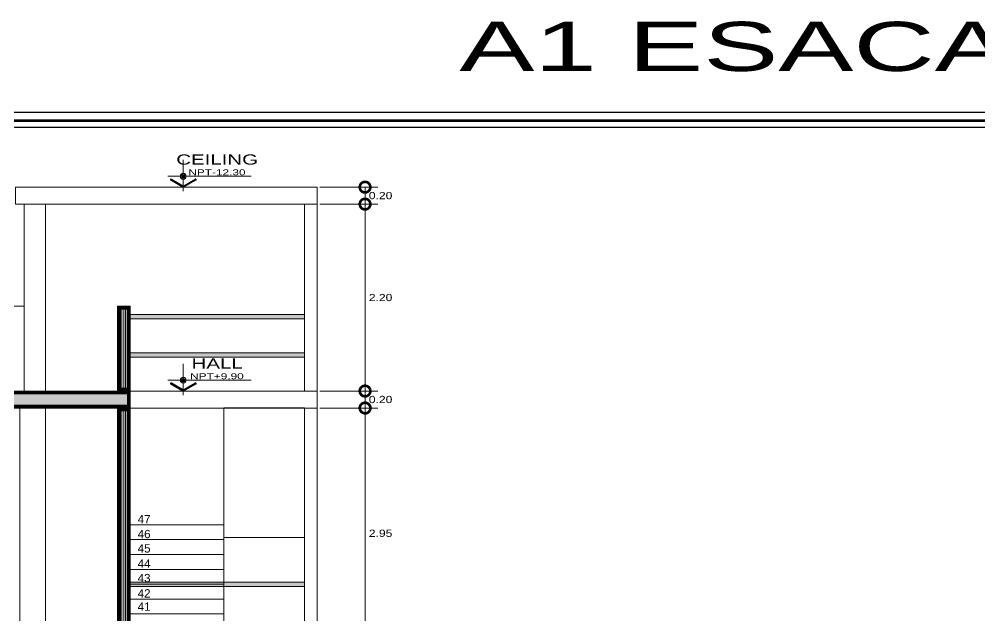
# Model space of a CAD drawing. Header units: millimetres. Extents: x 1555 to 3397, y 790 to 1592.
# Drawn here: x 1698.92 to 1710.23, y 812.74 to 819.76 of the extents above; entities that cross this region are included whole.
import ezdxf
from ezdxf.enums import TextEntityAlignment as Align

# ---------------------------------------------------------------- set-up
doc = ezdxf.new("R2010")
doc.units = ezdxf.units.MM
doc.layers.get('0').update_dxf_attribs({"lineweight": 5})
doc.layers.get('Defpoints').update_dxf_attribs({"lineweight": 5})
for name, color, linetype, lineweight in [('0-Hach de Muro Alto', 145, 'Continuous', 5), ('0-Muro Alto', 145, 'Continuous', 5), ('BARANDAS', 129, 'Continuous', 9), ('CONCRETO DE LOSA ALIGERADO', 251, 'Continuous', 5), ('COTAS', 7, 'Continuous', 9), ('LOSA STDIO ARQ', 7, 'Continuous', 13), ('MARCO DE MENBRETE', 252, 'Continuous', 25), ('MURO ELEV', 7, 'Continuous', 20), ('SOMBRA01', 250, 'Continuous', 20), ('Tex', 251, 'Continuous', 9), ('TEXT2', 7, 'Continuous', 9), ('TEXTURA VARIOS', 251, 'Continuous', 9)]:
    doc.layers.add(name, color=color, linetype=linetype, lineweight=lineweight)
for name, color, linetype, lineweight, true_color in [('BARANDA DETALLES', 7, 'Continuous', 13, 0x818979), ('COLUMNA ELEVACION', 7, 'Continuous', 9, 0x44484a), ('ESCALERA', 7, 'Continuous', 9, 0xb55e94), ('FLECHAS NPT', 7, 'Continuous', 13, 0x51594d), ('MARCO  LOGITO LM', 7, 'Continuous', 25, 0x5b584a), ('RELLENO DE MURO CORTE', 7, 'Continuous', 5, 0x5b605f), ('TEXTO-PASOS', 7, 'Continuous', 25, 0xb15430), ('TEXTOS NPT', 7, 'Continuous', 5, 0x54254a)]:
    doc.layers.add(name, color=color, linetype=linetype, lineweight=lineweight, true_color=true_color)
doc.layers.add('LOGO', color=7, linetype='Continuous')
doc.styles.add('A-1', font='swissel.ttf', dxfattribs={"height": 0.075})
doc.styles.add('STYLE1-50EJES', font='swissel.ttf', dxfattribs={"width": 1.2, "height": 0.085})
doc.styles.add('TEXTO AMBIENTES', font='', dxfattribs={"width": 1.75, "height": 0.2})
doc.styles.add('TEXTO-AMBIENTES', font='GOTHIC.TTF', dxfattribs={"width": 1.5, "height": 0.125})
doc.styles.get('TEXTO AMBIENTES').set_extended_font_data('Gulim')
doc.dimstyles.new('DIM-1-50ejes', dxfattribs={"dimtxt": 0.085, "dimasz": 0.25, "dimexe": 0.15, "dimexo": 0.18, "dimgap": 0.03, "dimtad": 2, "dimtih": 1, "dimtoh": 1, "dimzin": 0, "dimdsep": 46, "dimtxsty": 'STYLE1-50EJES', "dimblk1": 'DOTSMALL', "dimblk2": 'DOTSMALL', "dimsah": 1, "dimcen": 2.75, "dimclrd": 256, "dimclre": 256, "dimclrt": 256, "dimazin": 0, "dimtfac": 1, "dimtix": 1, "dimtmove": 0, "dimatfit": 3, "dimldrblk": 'DOTSMALL', "dimfxl": 1, "dimfxlon": 1, "dimtolj": 1, "dimtzin": 0, "dimlwd": -1, "dimlwe": -1, "dimarcsym": 0})
pattern_1 = [(90, (-65.009883, 24.85458), (-0.02, 1e-18), [])]

# ---------------------------------------------------------------- blocks, each defined once
blk = doc.blocks.new('_DOTSMALL')
at = {"color": 0, "linetype": 'ByBlock', "const_width": 0.5}
blk.add_lwpolyline([(-0.0625, 0, 1), (0.0625, 0, 1)], format="xyb", close=True, dxfattribs=at)
blk = doc.blocks.new('*D493')
at = {"layer": 'COTAS', "transparency": 16777216}
for p, q in [((1702.458, 815.181), (1703.142, 815.181)), ((1702.992, 812.231), (1702.992, 815.181)), ((1702.458, 812.231), (1703.142, 812.231))]:
    blk.add_line(p, q, dxfattribs=at)
at = {"layer": 'Defpoints', "color": 0, "transparency": 16777216}
for p in [(1702.278, 815.181), (1702.992, 815.181), (1702.278, 812.231)]:
    blk.add_point(p, dxfattribs=at)
at = {"layer": 'COTAS', "transparency": 16777216, "xscale": 0.25, "yscale": 0.25, "zscale": 0.25}
for p, rotation in [((1702.992, 815.181), 90), ((1702.992, 812.231), 270)]:
    blk.add_blockref('_DOTSMALL', p, dxfattribs=dict(at, rotation=rotation))
at = {"layer": 'COTAS', "transparency": 16777216, "insert": (1703.175, 813.706), "char_height": 0.085, "attachment_point": 5, "style": 'STYLE1-50EJES'}
blk.add_mtext('\\A1;2.95', dxfattribs=at)
blk = doc.blocks.new('*D494')
at = {"layer": 'COTAS', "transparency": 16777216}
for p, q in [((1702.458, 815.381), (1703.142, 815.381)), ((1702.992, 815.181), (1702.992, 815.381)), ((1702.458, 815.181), (1703.142, 815.181))]:
    blk.add_line(p, q, dxfattribs=at)
at = {"layer": 'Defpoints', "color": 0, "transparency": 16777216}
for p in [(1702.278, 815.381), (1702.992, 815.381), (1702.278, 815.181)]:
    blk.add_point(p, dxfattribs=at)
at = {"layer": 'COTAS', "transparency": 16777216, "xscale": 0.25, "yscale": 0.25, "zscale": 0.25}
for p, rotation in [((1702.992, 815.381), 90), ((1702.992, 815.181), 270)]:
    blk.add_blockref('_DOTSMALL', p, dxfattribs=dict(at, rotation=rotation))
at = {"layer": 'COTAS', "transparency": 16777216, "insert": (1703.175, 815.281), "char_height": 0.085, "attachment_point": 5, "style": 'STYLE1-50EJES'}
blk.add_mtext('\\A1;0.20', dxfattribs=at)
blk = doc.blocks.new('*D495')
at = {"layer": 'COTAS', "transparency": 16777216}
for p, q in [((1702.458, 817.581), (1703.142, 817.581)), ((1702.992, 815.381), (1702.992, 817.581)), ((1702.458, 815.381), (1703.142, 815.381))]:
    blk.add_line(p, q, dxfattribs=at)
at = {"layer": 'Defpoints', "color": 0, "transparency": 16777216}
for p in [(1702.278, 817.581), (1702.992, 817.581), (1702.278, 815.381)]:
    blk.add_point(p, dxfattribs=at)
at = {"layer": 'COTAS', "transparency": 16777216, "xscale": 0.25, "yscale": 0.25, "zscale": 0.25}
for p, rotation in [((1702.992, 817.581), 90), ((1702.992, 815.381), 270)]:
    blk.add_blockref('_DOTSMALL', p, dxfattribs=dict(at, rotation=rotation))
at = {"layer": 'COTAS', "transparency": 16777216, "insert": (1703.175, 816.481), "char_height": 0.085, "attachment_point": 5, "style": 'STYLE1-50EJES'}
blk.add_mtext('\\A1;2.20', dxfattribs=at)
blk = doc.blocks.new('*D496')
at = {"layer": 'COTAS', "transparency": 16777216}
for p, q in [((1702.458, 817.781), (1703.142, 817.781)), ((1702.992, 817.581), (1702.992, 817.781)), ((1702.458, 817.581), (1703.142, 817.581))]:
    blk.add_line(p, q, dxfattribs=at)
at = {"layer": 'Defpoints', "color": 0, "transparency": 16777216}
for p in [(1702.278, 817.781), (1702.992, 817.781), (1702.278, 817.581)]:
    blk.add_point(p, dxfattribs=at)
at = {"layer": 'COTAS', "transparency": 16777216, "xscale": 0.25, "yscale": 0.25, "zscale": 0.25}
for p, rotation in [((1702.992, 817.781), 90), ((1702.992, 817.581), 270)]:
    blk.add_blockref('_DOTSMALL', p, dxfattribs=dict(at, rotation=rotation))
at = {"layer": 'COTAS', "transparency": 16777216, "insert": (1703.175, 817.681), "char_height": 0.085, "attachment_point": 5, "style": 'STYLE1-50EJES'}
blk.add_mtext('\\A1;0.20', dxfattribs=at)

msp = doc.modelspace()

# ---------------------------------------------------------------- hatches: boundary and pattern name
at = {"layer": 'BARANDA DETALLES'}
h = msp.add_hatch(color=256, dxfattribs=at)
h.set_gradient(color1=(129, 137, 121), rotation=90, one_color=1, tint=1, name='CYLINDER')
h.paths.add_polyline_path([(1700.22814, 816.28055), (1702.27814, 816.28055), (1702.27814, 816.23055), (1700.22814, 816.23055)])
h = msp.add_hatch(color=256, dxfattribs=at)
h.set_gradient(color1=(129, 137, 121), rotation=90, one_color=1, tint=1, name='CYLINDER')
h.paths.add_polyline_path([(1700.22814, 815.83055), (1702.27814, 815.83055), (1702.27814, 815.78055), (1700.22814, 815.78055)])
h = msp.add_hatch(color=256, dxfattribs=at)
h.set_gradient(color1=(129, 137, 121), rotation=90, one_color=1, tint=1, name='CYLINDER')
h.paths.add_polyline_path([(1700.22814, 813.13055), (1702.27814, 813.13055), (1702.27814, 813.08055), (1700.22814, 813.08055)])
at = {"layer": 'CONCRETO DE LOSA ALIGERADO'}
h = msp.add_hatch(dxfattribs=at)
h.set_pattern_fill('CONCRETE', color=256, scale=0.18, style=0, pattern_type=2)
h.set_pattern_definition([(45, (270.22152, -145.44007), (0, 0.180000819), [0.0254556, -0.050913, 0.0127278, -0.0763668, 0.0254556, -0.063639641]), (135, (270.33852, -145.43107), (-0.180000819, 0), [0.02545578, -0.0381834, 0.0127278, -0.063639, 0.02545578, -0.089096681]), (63.434949, (270.19452, -145.46707), (9e-12, 0.18), [0.020124, -0.080496, 0.020124, -0.080502118]), (116.565051, (270.19452, -145.46707), (-7e-11, 0.18), [0.020124, -0.080496, 0.020124, -0.080502118]), (0, (270.19452, -145.44907), (0, 0.18), [0.009, -0.072, 0.018, -0.072, 0.009]), (0, (270.19452, -145.42207), (0, 0.18), [-0.027, 0.018, -0.072, 0, -0.063, 0]), (0, (270.19452, -145.41307), (0, 0.18), [-0.072, 0, -0.054, 0.018, -0.036, 0]), (0, (270.19452, -145.38607), (0, 0.18), [-0.036, 0, -0.045, 0.018, -0.081, 0]), (0, (270.19452, -145.35907), (0, 0.18), [-0.036, 0.018, -0.072, 0.018, -0.036, 0]), (0, (270.19452, -145.31407), (0, 0.18), [-0.027, 0.018, -0.036, 0, -0.099, 0]), (0, (270.19452, -145.30507), (0, 0.18), [-0.036, 0, -0.108, 0.018, -0.018, 0]), (90, (270.20352, -145.43107), (-0.18, 0), [-0.054, 0, -0.054, 0, -0.072, 0]), (90, (270.22152, -145.46707), (-0.18, 0), [-0.027, 0.018, -0.072, 0, -0.063, 0]), (90, (270.23952, -145.46707), (-0.18, 0), [-0.072, 0, -0.063, 0.018, -0.027, 0]), (90, (270.33852, -145.46707), (-0.18, 0), [-0.036, 0.018, -0.09, 0.018, -0.018, 0]), (90, (270.21252, -145.44907), (-0.18, 0), [-0.054, 0, -0.063, 0, -0.063, 0]), (90, (270.23052, -145.44907), (-0.18, 0), [-0.045, 0, -0.099, 0, -0.036, 0]), (90, (270.24852, -145.44007), (-0.18, 0), [-0.09, 0, -0.027, 0, -0.063, 0]), (90, (270.25752, -145.45807), (-0.18, 0), [-0.081, 0, -0.036, 0, -0.045, 0]), (90, (270.27552, -145.43107), (-0.18, 0), [-0.072, 0, -0.027, 0, -0.072, 0]), (90, (270.28452, -145.42207), (-0.18, 0), [-0.081, 0, -0.036, 0, -0.063, 0]), (90, (270.29352, -145.46707), (-0.18, 0), [-0.108, 0, -0.045, 0, -0.027, 0]), (90, (270.30252, -145.44007), (-0.18, 0), [-0.036, 0, -0.072, 0, -0.072, 0]), (90, (270.31152, -145.44907), (-0.18, 0), [-0.081, 0, -0.045, 0, -0.054, 0]), (90, (270.32052, -145.45807), (-0.18, 0), [-0.072, 0, -0.054, 0, -0.054, 0]), (90, (270.33852, -145.44907), (-0.18, 0), [-0.054, 0, -0.054, 0, -0.072, 0]), (90, (270.35652, -145.44007), (-0.18, 0), [-0.072, 0, -0.036, 0, -0.072, 0]), (90, (270.36552, -145.43107), (-0.18, 0), [-0.027, 0, -0.108, 0, -0.045, 0])])
h.paths.add_polyline_path([(1700.22814, 815.18055), (1700.22814, 815.38055), (1690.72814, 815.38055), (1690.72814, 815.18055)])
at = {"layer": 'FLECHAS NPT'}
h = msp.add_hatch(dxfattribs=at)
h.set_pattern_fill('ANSI31', color=256, scale=0.040926, angle=45, style=0)
h.set_pattern_definition([(90, (1664.1488704, 824.1088117), (0.0051157655, 0), [])])
h.paths.add_polyline_path([(1700.71191, 817.8767, 0.41421356), (1700.70353, 817.87445), (1700.70199, 817.8718, 0.41421356), (1700.70424, 817.86341), (1700.84856, 817.78009, 0.1316525), (1700.8524, 817.77906), (1700.8524, 817.79678, -0.1316525), (1700.84856, 817.79781)])
h.paths.add_polyline_path([(1700.85623, 817.79781, -0.1316525), (1700.8524, 817.79678), (1700.8524, 817.77906, 0.1316525), (1700.85623, 817.78009), (1701.00055, 817.86341, 0.41421356), (1701.0028, 817.8718), (1701.00126, 817.87445, 0.41421356), (1700.99288, 817.8767)])
h = msp.add_hatch(color=256, dxfattribs=at)
h.paths.add_polyline_path([(1700.8524, 817.89287), (1700.8524, 817.90822), (1700.83705, 817.90822, 0.41421356)])
h.paths.add_polyline_path([(1700.86774, 817.90822), (1700.8524, 817.90822), (1700.8524, 817.89287, 0.41421356)])
h.paths.add_polyline_path([(1700.86774, 817.90822, 0.41421356), (1700.8524, 817.92356), (1700.8524, 817.90822)])
h.paths.add_polyline_path([(1700.8524, 817.90822), (1700.8524, 817.92356, 0.41421356), (1700.83705, 817.90822)])
h = msp.add_hatch(color=256, dxfattribs=at)
h.paths.add_polyline_path([(1700.8524, 815.49287), (1700.8524, 815.50822), (1700.83705, 815.50822, 0.41421356)])
h.paths.add_polyline_path([(1700.86774, 815.50822), (1700.8524, 815.50822), (1700.8524, 815.49287, 0.41421356)])
h.paths.add_polyline_path([(1700.86774, 815.50822, 0.41421356), (1700.8524, 815.52356), (1700.8524, 815.50822)])
h.paths.add_polyline_path([(1700.8524, 815.50822), (1700.8524, 815.52356, 0.41421356), (1700.83705, 815.50822)])
h = msp.add_hatch(dxfattribs=at)
h.set_pattern_fill('ANSI31', color=256, scale=0.040926, angle=45, style=0)
h.set_pattern_definition([(90, (1664.1488704, 821.7088117), (0.0051157655, 0), [])])
h.paths.add_polyline_path([(1700.71191, 815.4767, 0.41421356), (1700.70353, 815.47445), (1700.70199, 815.4718, 0.41421356), (1700.70424, 815.46341), (1700.84856, 815.38009, 0.1316525), (1700.8524, 815.37906), (1700.8524, 815.39678, -0.1316525), (1700.84856, 815.39781)])
h.paths.add_polyline_path([(1700.85623, 815.39781, -0.1316525), (1700.8524, 815.39678), (1700.8524, 815.37906, 0.1316525), (1700.85623, 815.38009), (1701.00055, 815.46341, 0.41421356), (1701.0028, 815.4718), (1701.00126, 815.47445, 0.41421356), (1700.99288, 815.4767)])
at = {"layer": 'RELLENO DE MURO CORTE'}
h = msp.add_hatch(dxfattribs=at)
h.set_pattern_fill('_USER', color=256, scale=0.02, angle=90, style=0, pattern_type=0)
h.set_pattern_definition(pattern_1)
h.paths.add_polyline_path([(1700.20814, 816.36055), (1700.09814, 816.36055), (1700.09814, 815.40055), (1700.20814, 815.40055)])
h = msp.add_hatch(dxfattribs=at)
h.set_pattern_fill('_USER', color=256, scale=0.02, angle=90, style=0, pattern_type=0)
h.set_pattern_definition(pattern_1)
h.paths.add_polyline_path([(1700.20814, 815.16055), (1700.09814, 815.16055), (1700.09814, 812.25055), (1700.20814, 812.25055)])
at = {"layer": 'TEXTURA VARIOS'}
h = msp.add_hatch(color=256, dxfattribs=at)
h.paths.add_polyline_path([(1700.8524, 817.94243), (1700.8524, 817.93993, -0.41421356), (1700.88411, 817.90822), (1700.88661, 817.90822, 0.41421356)])
h.paths.add_polyline_path([(1700.82068, 817.90822), (1700.81818, 817.90822, 0.41421356), (1700.8524, 817.874), (1700.8524, 817.8765, -0.41421356)])
h = msp.add_hatch(color=256, dxfattribs=at)
h.paths.add_polyline_path([(1700.8524, 817.92243), (1700.8524, 817.92743, 0.41421356), (1700.83318, 817.90822), (1700.83818, 817.90822, -0.41421356)])
h.paths.add_polyline_path([(1700.87161, 817.90822), (1700.86661, 817.90822, -0.41421356), (1700.8524, 817.894), (1700.8524, 817.889, 0.41421356)])
h = msp.add_hatch(color=256, dxfattribs=at)
h.paths.add_polyline_path([(1700.8524, 817.89611), (1700.8524, 817.90822), (1700.84029, 817.90822, 0.41421356)])
h.paths.add_polyline_path([(1700.8645, 817.90822), (1700.8524, 817.90822), (1700.8524, 817.89611, 0.41421356)])
h.paths.add_polyline_path([(1700.8645, 817.90822, 0.41421356), (1700.8524, 817.92032), (1700.8524, 817.90822)])
h.paths.add_polyline_path([(1700.8524, 817.90822), (1700.8524, 817.92032, 0.41421356), (1700.84029, 817.90822)])
h = msp.add_hatch(color=256, dxfattribs=at)
h.paths.add_polyline_path([(1700.8524, 815.54243), (1700.8524, 815.53993, -0.41421356), (1700.88411, 815.50822), (1700.88661, 815.50822, 0.41421356)])
h.paths.add_polyline_path([(1700.82068, 815.50822), (1700.81818, 815.50822, 0.41421356), (1700.8524, 815.474), (1700.8524, 815.4765, -0.41421356)])
h = msp.add_hatch(color=256, dxfattribs=at)
h.paths.add_polyline_path([(1700.8524, 815.52243), (1700.8524, 815.52743, 0.41421356), (1700.83318, 815.50822), (1700.83818, 815.50822, -0.41421356)])
h.paths.add_polyline_path([(1700.87161, 815.50822), (1700.86661, 815.50822, -0.41421356), (1700.8524, 815.494), (1700.8524, 815.489, 0.41421356)])
h = msp.add_hatch(color=256, dxfattribs=at)
h.paths.add_polyline_path([(1700.8524, 815.49611), (1700.8524, 815.50822), (1700.84029, 815.50822, 0.41421356)])
h.paths.add_polyline_path([(1700.8645, 815.50822), (1700.8524, 815.50822), (1700.8524, 815.49611, 0.41421356)])
h.paths.add_polyline_path([(1700.8645, 815.50822, 0.41421356), (1700.8524, 815.52032), (1700.8524, 815.50822)])
h.paths.add_polyline_path([(1700.8524, 815.50822), (1700.8524, 815.52032, 0.41421356), (1700.84029, 815.50822)])

# ---------------------------------------------------------------- linework, layer by layer
for centre, radius in [((1700.8524, 817.90822), 0.03422), ((1700.8524, 817.90822), 0.01422), ((1700.8524, 817.90822), 0.01211), ((1700.8524, 815.50822), 0.03422), ((1700.8524, 815.50822), 0.01422), ((1700.8524, 815.50822), 0.01211)]:
    msp.add_circle(centre, radius)
at = {"layer": '0-Hach de Muro Alto', "const_width": 0.04}
for points in [[(1700.20814, 816.36055), (1700.09814, 816.36055), (1700.09814, 815.40055), (1700.20814, 815.40055)], [(1700.20814, 815.16055), (1700.09814, 815.16055), (1700.09814, 812.25055), (1700.20814, 812.25055)]]:
    msp.add_lwpolyline(points, close=True, dxfattribs=at)
at = {"layer": '0-Muro Alto'}
for points in [[(1700.22814, 816.38055), (1700.07814, 816.38055), (1700.07814, 815.38055), (1700.22814, 815.38055)], [(1700.22814, 815.18055), (1700.07814, 815.18055), (1700.07814, 812.23055), (1700.22814, 812.23055)]]:
    msp.add_lwpolyline(points, close=True, dxfattribs=at)
at = {"layer": 'BARANDAS'}
for points in [[(1700.22814, 816.28055), (1702.27814, 816.28055), (1702.27814, 816.23055), (1700.22814, 816.23055)], [(1700.22814, 815.83055), (1702.27814, 815.83055), (1702.27814, 815.78055), (1700.22814, 815.78055)], [(1700.22814, 813.13055), (1702.27814, 813.13055), (1702.27814, 813.08055), (1700.22814, 813.08055)]]:
    msp.add_lwpolyline(points, close=True, dxfattribs=at)
at = {"layer": 'COLUMNA ELEVACION'}
for points in [[(1699.22814, 817.58055), (1698.97814, 817.58055), (1698.97814, 815.38055), (1699.22814, 815.38055)], [(1699.22814, 815.18055), (1698.92814, 815.18055), (1698.92814, 812.23055), (1699.22814, 812.23055)], [(1702.42814, 815.18055), (1702.27814, 815.18055), (1702.27814, 812.23055), (1702.42814, 812.23055)]]:
    msp.add_lwpolyline(points, close=True, dxfattribs=at)
at = {"layer": 'ESCALERA'}
for points in [[(1701.32814, 815.18204), (1702.27814, 815.18204), (1702.27814, 813.65704), (1701.32814, 813.65704)], [(1701.32814, 813.80704), (1700.22814, 813.80704), (1700.22814, 813.63204), (1701.32814, 813.63204)], [(1701.32814, 813.63204), (1700.22814, 813.63204), (1700.22814, 813.45704), (1701.32814, 813.45704)], [(1701.32814, 813.45704), (1700.22814, 813.45704), (1700.22814, 813.28204), (1701.32814, 813.28204)], [(1701.32814, 813.28204), (1700.22814, 813.28204), (1700.22814, 813.10704), (1701.32814, 813.10704)], [(1701.32814, 813.10704), (1700.22814, 813.10704), (1700.22814, 812.93204), (1701.32814, 812.93204)], [(1701.32814, 812.93204), (1700.22814, 812.93204), (1700.22814, 812.75704), (1701.32814, 812.75704)], [(1701.32814, 812.75704), (1700.22814, 812.75704), (1700.22814, 812.58204), (1701.32814, 812.58204)]]:
    msp.add_lwpolyline(points, close=True, dxfattribs=at)
at = {"layer": 'FLECHAS NPT', "ltscale": 0.8}
for p, q in [((1700.8524, 818.10228), (1700.8524, 817.73394)), ((1700.66849, 817.90822), (1701.65282, 817.90822)), ((1700.8524, 815.70228), (1700.8524, 815.33394)), ((1700.66849, 815.50822), (1701.65282, 815.50822))]:
    msp.add_line(p, q, dxfattribs=at)
for points in [[(1700.84856, 817.78009, 0.26794919), (1700.85623, 817.78009, -0.26794919), (1700.84856, 817.78009), (1700.70424, 817.86341, -0.41421356), (1700.70199, 817.8718), (1700.70353, 817.87445, -0.41421356), (1700.71191, 817.8767), (1700.84856, 817.79781, 0.26794919), (1700.85623, 817.79781), (1700.99288, 817.8767, -0.41421356), (1701.00126, 817.87445), (1701.0028, 817.8718, -0.41421356), (1701.00055, 817.86341), (1700.85623, 817.78009)], [(1700.84856, 815.38009, 0.26794919), (1700.85623, 815.38009, -0.26794919), (1700.84856, 815.38009), (1700.70424, 815.46341, -0.41421356), (1700.70199, 815.4718), (1700.70353, 815.47445, -0.41421356), (1700.71191, 815.4767), (1700.84856, 815.39781, 0.26794919), (1700.85623, 815.39781), (1700.99288, 815.4767, -0.41421356), (1701.00126, 815.47445), (1701.0028, 815.4718, -0.41421356), (1701.00055, 815.46341), (1700.85623, 815.38009)]]:
    msp.add_lwpolyline(points, format="xyb", dxfattribs=at)
at = {"layer": 'FLECHAS NPT'}
for centre in [(1700.8524, 817.90822), (1700.8524, 815.50822)]:
    msp.add_circle(centre, 0.01535, dxfattribs=at)
at = {"layer": 'LOGO'}
msp.add_lwpolyline([(1730.63266, 789.52369), (1689.17793, 789.52369), (1689.17793, 818.66337), (1730.63266, 818.66337)], close=True, dxfattribs=at)
at = {"layer": 'LOSA STDIO ARQ', "const_width": 0.04}
msp.add_lwpolyline([(1690.74814, 815.36055), (1700.20814, 815.36055), (1700.20814, 815.20055), (1690.74814, 815.20055)], close=True, dxfattribs=at)
at = {"layer": 'LOSA STDIO ARQ'}
for points in [[(1690.72814, 815.38055), (1700.22814, 815.38055), (1700.22814, 815.18055), (1690.72814, 815.18055)], [(1700.22814, 815.38055), (1702.42814, 815.38055), (1702.42814, 815.18055), (1700.22814, 815.18055)]]:
    msp.add_lwpolyline(points, close=True, dxfattribs=at)
at = {"layer": 'MARCO  LOGITO LM', "ltscale": 0.8, "const_width": 0.03358}
msp.add_lwpolyline([(1689.27793, 818.56337), (1730.53266, 818.56337), (1730.53266, 789.62369), (1689.27793, 789.62369)], close=True, dxfattribs=at)
at = {"layer": 'MARCO DE MENBRETE'}
msp.add_lwpolyline([(1689.35293, 818.48837), (1730.45766, 818.48837), (1730.45766, 789.69869), (1689.35293, 789.69869)], close=True, dxfattribs=at)
at = {"layer": 'MURO ELEV'}
for points in [[(1698.87814, 817.78055), (1702.42814, 817.78055), (1702.42814, 817.58055), (1698.87814, 817.58055)], [(1698.87814, 817.78055), (1702.42814, 817.78055), (1702.42814, 817.58055), (1698.87814, 817.58055)], [(1702.42814, 817.58055), (1702.27814, 817.58055), (1702.27814, 815.38055), (1702.42814, 815.38055)], [(1698.97814, 816.38055), (1696.75314, 816.38055), (1696.75314, 815.38055), (1698.97814, 815.38055)]]:
    msp.add_lwpolyline(points, close=True, dxfattribs=at)
at = {"layer": 'SOMBRA01'}
for p, q in [((1700.87661, 817.90822), (1700.86661, 817.90822)), ((1700.86661, 817.90822), (1700.87161, 817.90822)), ((1700.87661, 817.90822), (1700.88661, 817.90822)), ((1700.88161, 817.90822), (1700.88661, 817.90822)), ((1700.87661, 815.50822), (1700.86661, 815.50822)), ((1700.86661, 815.50822), (1700.87161, 815.50822)), ((1700.87661, 815.50822), (1700.88661, 815.50822)), ((1700.88161, 815.50822), (1700.88661, 815.50822))]:
    msp.add_line(p, q, dxfattribs=at)
for centre, radius in [((1700.8524, 817.90822), 0.03172), ((1700.8524, 817.90822), 0.01922), ((1700.8524, 815.50822), 0.03172), ((1700.8524, 815.50822), 0.01922)]:
    msp.add_circle(centre, radius, dxfattribs=at)

# ---------------------------------------------------------------- texts
at = {"layer": 'Tex', "style": 'TEXTO AMBIENTES', "width": 1.75}
msp.add_text('A1 ESACALA 1/50', height=0.5786728, dxfattribs=at).set_placement((1709.62532, 819.43736), align=Align.MIDDLE_CENTER)
at = {"layer": 'TEXT2', "char_height": 0.12, "width": 1.311925, "attachment_point": 5, "style": 'TEXTO-AMBIENTES'}
for s, insert in [('\\A1;CEILING', (1701.25072, 818.10516)), ('\\A1;HALL', (1701.25072, 815.70516))]:
    msp.add_mtext(s, dxfattribs=dict(at, insert=insert))
at = {"layer": 'TEXTO-PASOS', "style": 'A-1'}
for s, p in [('47', (1700.31473, 813.82389)), ('46', (1700.31473, 813.64889)), ('45', (1700.31473, 813.48012)), ('44', (1700.31473, 813.30149)), ('43', (1700.31473, 813.13057)), ('42', (1700.31473, 812.95057)), ('41', (1700.31473, 812.79508))]:
    msp.add_text(s, height=0.097851, dxfattribs=at).set_placement(p)
at = {"layer": 'TEXTOS NPT', "linetype": 'Continuous', "ltscale": 0.5, "style": 'TEXTO-AMBIENTES', "width": 1.5}
for s, p in [('NPT-12.30', (1701.24823, 817.95534)), ('NPT+9.90', (1701.24823, 815.55534))]:
    msp.add_text(s, height=0.069458, dxfattribs=at).set_placement(p, align=Align.MIDDLE_CENTER)

# ---------------------------------------------------------------- dimensions: what is measured, and where the dimension line sits
at = {"layer": 'COTAS'}
for base, p1, p2, picture, middle in [((1702.99233, 817.78055), (1702.27814, 817.58055), (1702.27814, 817.78055), '*D496', (1703.17533, 817.68055)), ((1702.99233, 817.58055), (1702.27814, 815.38055), (1702.27814, 817.58055), '*D495', (1703.17547, 816.48055)), ((1702.99233, 815.38055), (1702.27814, 815.18055), (1702.27814, 815.38055), '*D494', (1703.17533, 815.28055)), ((1702.99233, 815.18055), (1702.27814, 812.23055), (1702.27814, 815.18055), '*D493', (1703.17547, 813.70555))]:
    dim = msp.add_linear_dim(base=base, p1=p1, p2=p2, angle=270, dimstyle='DIM-1-50ejes', override={"dimtmove": 1}, dxfattribs=at)
    dim.commit()
    dim.dimension.update_dxf_attribs({"geometry": picture, "text_midpoint": middle})

doc.saveas('drawing.dxf')
